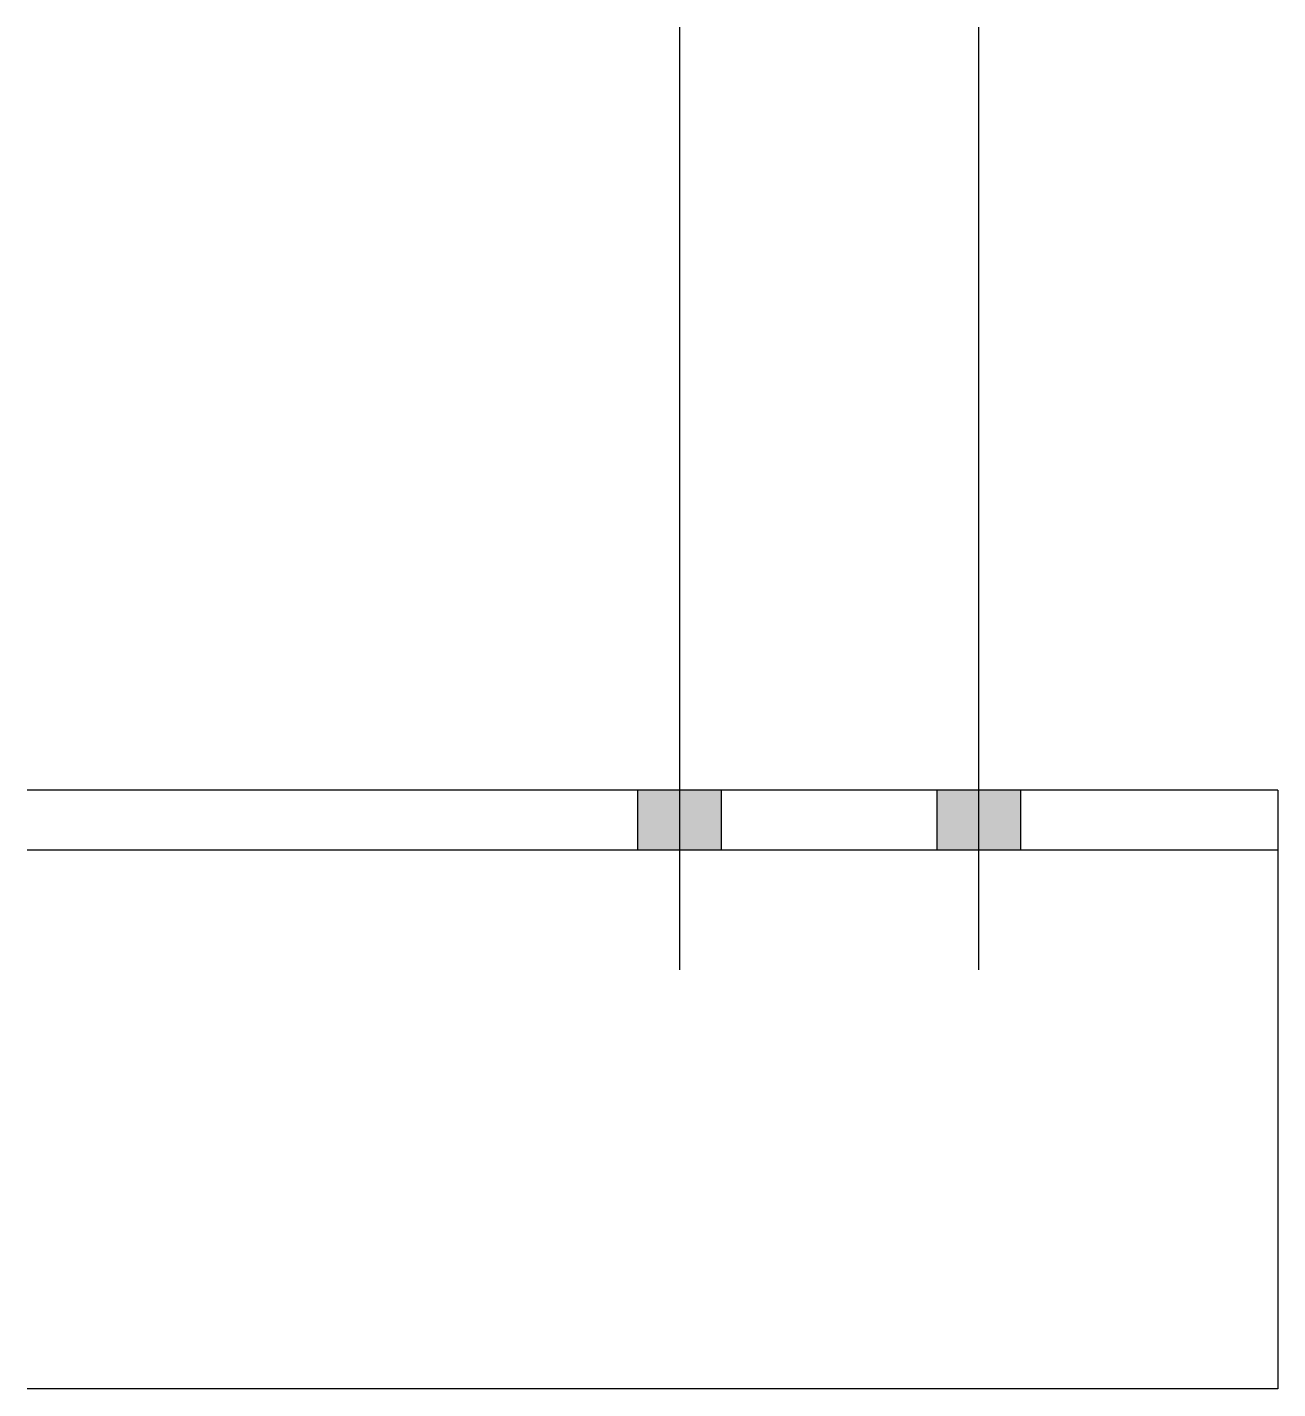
# Model space of a CAD drawing. Header units: millimetres. Extents: x 7 to 14107, y 5 to 474.
# Drawn here: x 7126.4 to 7335.4, y 4.8 to 232.3 of the extents above; entities that cross this region are included whole.
import ezdxf

# ---------------------------------------------------------------- set-up
doc = ezdxf.new("R2010")
doc.units = ezdxf.units.MM
doc.layers.add('STÅL', color=7, linetype='Continuous')

msp = doc.modelspace()

# ---------------------------------------------------------------- hatches: boundary and pattern name
at = {"layer": 'STÅL', "linetype": 'Continuous'}
for points in [[(7242.4, 104.8), (7228.4, 104.8), (7228.4, 94.8), (7242.4, 94.8)], [(7292.4, 104.8), (7278.4, 104.8), (7278.4, 94.8), (7292.4, 94.8)]]:
    msp.add_hatch(color=96, dxfattribs=at).paths.add_polyline_path(points)

# ---------------------------------------------------------------- linework, layer by layer
at = {"layer": 'STÅL', "color": 96, "linetype": 'Continuous'}
for p, q in [((7235.4, 232.3), (7235.4, 74.8)), ((7285.4, 232.3), (7285.4, 74.8)), ((7228.4, 104.8), (7228.4, 94.8)), ((7242.4, 104.8), (7242.4, 94.8)), ((7278.4, 104.8), (7278.4, 94.8)), ((7292.4, 104.8), (7292.4, 94.8))]:
    msp.add_line(p, q, dxfattribs=at)
at = {"layer": 'STÅL', "color": 2, "linetype": 'Continuous'}
for p, q in [((7335.4, 104.8), (7126.4, 104.8)), ((7335.4, 104.8), (7335.4, 4.8)), ((7335.4, 94.8), (7126.4, 94.8)), ((7335.4, 4.8), (7126.4, 4.8))]:
    msp.add_line(p, q, dxfattribs=at)

doc.saveas('drawing.dxf')
